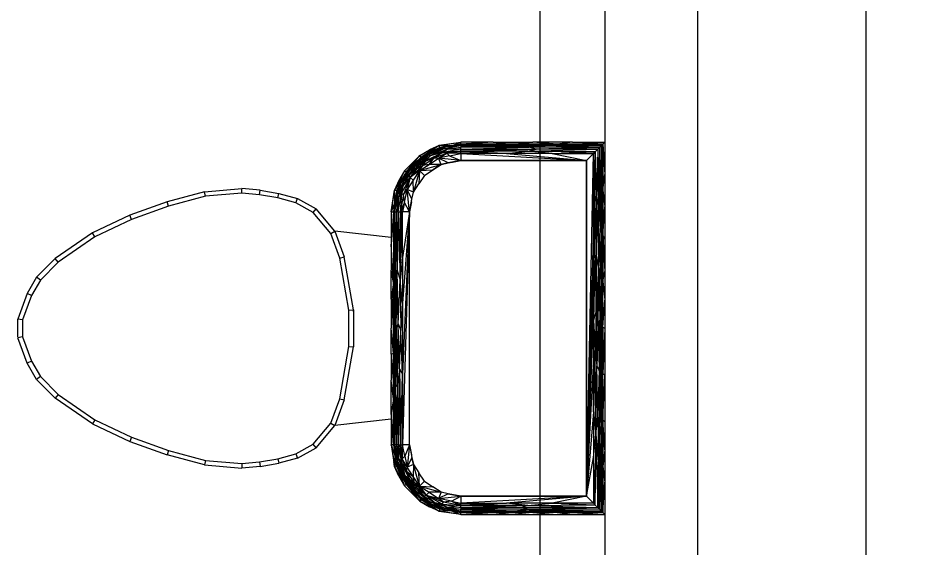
# Model space of a CAD drawing. Header units: inches. Extents: x 21753 to 28474, y -23238 to -20311.
# Drawn here: x 25470.91 to 25519.2, y -22624.08 to -22595.67 of the extents above; entities that cross this region are included whole.
import ezdxf

# ---------------------------------------------------------------- set-up
doc = ezdxf.new("R2010")
doc.units = ezdxf.units.IN
doc.header["$MEASUREMENT"] = 0
for name, color, linetype, lineweight in [('A-ANNO-DIMS', 211, 'Continuous', 9), ('A-ANNO-DIMS-192', 211, 'Continuous', 9), ('A-GENM', 13, 'Continuous', 9), ('A-WALL', 113, 'Continuous', 9), ('G-ANNO-SYMB', 111, 'Continuous', 9)]:
    doc.layers.add(name, color=color, linetype=linetype, lineweight=lineweight)
doc.styles.add('Arial_1', font='arial.ttf', dxfattribs={"height": 17.703593})
doc.dimstyles.new('Linear_-_3_32__Arial_3', dxfattribs={"dimscale": 12, "dimtxt": 18, "dimasz": 2, "dimexe": 1.5, "dimexo": 1, "dimgap": 1, "dimtad": 1, "dimrnd": 0.25, "dimzin": 1, "dimdsep": 46, "dimlunit": 4, "dimtxsty": 'Arial_1', "dimblk1": 'OBLIQUE', "dimblk2": 'OBLIQUE', "dimsah": 1, "dimcen": 0.09, "dimdle": 1.5, "dimazin": 0, "dimtfac": 1, "dimtdec": 4, "dimtix": 1, "dimtmove": 0, "dimatfit": 3, "dimfxl": 1, "dimtvp": 1, "dimtfill": 1, "dimfrac": 2, "dimtolj": 1, "dimtzin": 0, "dimarcsym": 2})

# ---------------------------------------------------------------- blocks, each defined once
blk = doc.blocks.new('Toilet-Domestic_Floor Plan5')
at = {"layer": 'A-GENM'}
for p, q in [((22.6, 18.794), (23.751, 18.976)), ((23.751, 18.964), (22.6, 18.794)), ((22.6, 18.794), (22.866, 18.839)), ((23.751, 18.964), (22.866, 18.839)), ((23.259, 18.787), (23.751, 18.976)), ((23.751, 18.864), (23.259, 18.787)), ((23.751, 18.835), (23.259, 18.787)), ((25.482, 18.976), (23.751, 18.976)), ((25.482, 18.976), (23.751, 18.864)), ((23.751, 18.864), (23.751, 18.976)), ((23.751, 18.835), (26.467, 18.864)), ((23.751, 18.835), (23.751, 18.864)), ((26.467, 18.864), (23.751, 18.864)), ((27.759, 18.828), (23.751, 18.835)), ((23.751, 18.817), (23.751, 18.835)), ((25.482, 18.976), (27.612, 18.976)), ((25.482, 18.976), (26.467, 18.864)), ((26.467, 18.864), (27.612, 18.976)), ((27.759, 18.828), (26.467, 18.864)), ((28.916, 18.864), (26.467, 18.864)), ((29.745, 18.976), (27.612, 18.976)), ((28.916, 18.864), (27.612, 18.976)), ((27.759, 18.828), (28.916, 18.864)), ((29.745, 18.976), (28.916, 18.864)), ((31.324, 18.825), (28.916, 18.864)), ((31.365, 18.864), (28.916, 18.864)), ((28.916, 18.864), (31.336, 18.835)), ((29.745, 18.976), (31.476, 18.976)), ((31.365, 18.864), (29.745, 18.976)), ((31.16, 18.837), (31.327, 18.828)), ((31.324, 18.825), (31.336, 18.835)), ((31.365, 18.864), (31.336, 18.835)), ((31.365, 16.415), (31.336, 18.835)), ((31.336, 15.19), (31.336, 18.835)), ((31.365, 18.864), (31.476, 18.975)), ((31.365, 18.864), (31.365, 16.415)), ((31.365, 18.864), (31.476, 17.25)), ((22.157, 18.425), (21.539, 17.999)), ((22.6, 18.794), (21.56, 18.264)), ((21.56, 18.264), (22.069, 18.561)), ((22.6, 18.794), (21.624, 18.174)), ((22.632, 18.687), (21.624, 18.174)), ((22.33, 18.554), (21.624, 18.174)), ((21.747, 18.224), (22.33, 18.554)), ((21.747, 18.224), (22.157, 18.425)), ((22.784, 18.428), (21.885, 17.972)), ((22.6, 18.794), (22.069, 18.561)), ((22.887, 18.646), (22.072, 18.316)), ((22.157, 18.425), (22.072, 18.316)), ((22.887, 18.646), (22.113, 18.255)), ((23.016, 18.587), (22.113, 18.255)), ((22.784, 18.428), (22.113, 18.255)), ((22.157, 18.425), (22.922, 18.722)), ((22.887, 18.646), (22.157, 18.425)), ((22.157, 18.425), (22.33, 18.554)), ((22.784, 18.428), (22.318, 18.132)), ((22.318, 18.132), (23.007, 18.385)), ((22.954, 18.762), (22.33, 18.554)), ((22.922, 18.722), (22.33, 18.554)), ((22.632, 18.687), (22.33, 18.554)), ((22.803, 18.714), (22.439, 18.589)), ((22.559, 18.129), (23.007, 18.385)), ((23.259, 18.787), (22.6, 18.794)), ((22.632, 18.687), (22.6, 18.794)), ((23.259, 18.787), (22.632, 18.687)), ((22.954, 18.762), (22.632, 18.687)), ((23.751, 18.604), (22.784, 18.428)), ((23.016, 18.587), (22.784, 18.428)), ((23.751, 18.504), (22.784, 18.428)), ((22.784, 18.428), (23.007, 18.385)), ((23.751, 18.784), (22.887, 18.646)), ((22.887, 18.646), (22.922, 18.722)), ((22.887, 18.646), (23.751, 18.694)), ((22.887, 18.646), (23.016, 18.587)), ((23.751, 18.817), (22.922, 18.722)), ((23.751, 18.784), (22.922, 18.722)), ((22.922, 18.722), (22.954, 18.762)), ((23.751, 18.817), (22.954, 18.762)), ((22.954, 18.762), (23.259, 18.787)), ((23.17, 18.741), (22.995, 18.745)), ((23.751, 18.504), (23.007, 18.385)), ((23.751, 18.453), (23.007, 18.385)), ((23.153, 18.248), (23.007, 18.385)), ((23.751, 18.366), (23.007, 18.385)), ((23.751, 18.694), (23.016, 18.587)), ((23.751, 18.604), (23.016, 18.587)), ((23.153, 18.248), (23.751, 18.366)), ((23.173, 18.773), (23.751, 18.828)), ((23.751, 18.817), (23.259, 18.787)), ((27.759, 18.828), (23.751, 18.784)), ((27.759, 18.828), (23.751, 18.817)), ((23.751, 18.784), (23.751, 18.817)), ((23.751, 18.784), (27.428, 18.705)), ((23.751, 18.784), (28.272, 18.775)), ((23.751, 18.784), (23.751, 18.694)), ((23.751, 18.604), (27.428, 18.705)), ((27.428, 18.705), (23.751, 18.694)), ((23.751, 18.604), (23.751, 18.694)), ((23.751, 18.604), (27.797, 18.606)), ((27.352, 18.495), (23.751, 18.604)), ((23.751, 18.504), (23.751, 18.604)), ((27.352, 18.495), (23.751, 18.504)), ((23.751, 18.453), (23.751, 18.504)), ((27.352, 18.495), (23.751, 18.453)), ((26.2, 18.366), (23.751, 18.453)), ((23.751, 18.366), (23.751, 18.453)), ((26.2, 18.366), (23.751, 18.366)), ((23.751, 18.366), (23.751, 17.999)), ((23.751, 18.366), (30.498, 17.999)), ((26.2, 18.366), (27.352, 18.495)), ((28.649, 18.366), (26.2, 18.366)), ((26.2, 18.366), (30.498, 17.999)), ((27.352, 18.495), (27.797, 18.606)), ((27.352, 18.495), (31.105, 18.604)), ((28.649, 18.366), (27.352, 18.495)), ((27.352, 18.495), (30.952, 18.453)), ((27.352, 18.495), (30.984, 18.485)), ((27.428, 18.705), (28.272, 18.775)), ((31.195, 18.694), (27.428, 18.705)), ((27.797, 18.606), (27.428, 18.705)), ((31.324, 18.825), (27.759, 18.828)), ((27.759, 18.828), (31.283, 18.784)), ((27.759, 18.828), (28.272, 18.775)), ((31.195, 18.694), (27.797, 18.606)), ((31.105, 18.604), (27.797, 18.606)), ((31.283, 18.784), (28.272, 18.775)), ((31.195, 18.694), (28.272, 18.775)), ((28.649, 18.366), (30.952, 18.453)), ((28.649, 18.366), (30.498, 17.999)), ((28.649, 18.366), (30.867, 18.366)), ((30.498, 0), (30.867, 18.366)), ((30.498, 17.999), (30.867, 18.366)), ((30.952, 18.453), (30.867, 18.366)), ((30.952, 15.731), (30.867, 18.366)), ((30.867, 13.898), (30.867, 18.366)), ((30.952, 18.453), (30.984, 18.485)), ((30.952, 15.731), (30.984, 18.485)), ((30.952, 18.453), (30.952, 15.731)), ((31.105, 18.604), (30.984, 18.485)), ((31.055, 16.113), (30.984, 18.485)), ((31.105, 18.604), (31.055, 16.113)), ((31.195, 18.694), (31.105, 18.604)), ((31.105, 18.604), (31.146, 15.564)), ((31.195, 18.694), (31.146, 15.564)), ((31.195, 18.694), (31.283, 18.784)), ((31.195, 18.694), (31.233, 14.354)), ((31.283, 18.784), (31.233, 14.354)), ((31.324, 18.825), (31.283, 18.784)), ((31.283, 18.784), (31.295, 14.134)), ((31.283, 18.784), (31.336, 15.19)), ((31.324, 18.825), (31.336, 15.19)), ((20.736, 17.439), (21.56, 18.264)), ((20.824, 17.375), (21.56, 18.264)), ((20.824, 17.375), (21.624, 18.174)), ((21.539, 17.999), (20.985, 17.433)), ((21.22, 17.78), (21.747, 18.224)), ((21.22, 17.78), (21.624, 18.174)), ((21.22, 17.78), (21.539, 17.999)), ((21.419, 17.965), (21.272, 17.816)), ((22.072, 18.316), (21.305, 17.695)), ((21.305, 17.695), (22.113, 18.255)), ((21.539, 17.999), (21.305, 17.695)), ((21.407, 17.571), (21.885, 17.972)), ((21.725, 18.201), (21.419, 17.965)), ((21.568, 18.016), (21.419, 17.965)), ((21.481, 17.75), (22.113, 18.255)), ((21.481, 17.75), (21.885, 17.972)), ((22.072, 18.316), (21.539, 17.999)), ((21.747, 18.224), (21.539, 17.999)), ((21.624, 18.174), (21.56, 18.264)), ((21.571, 18.121), (21.716, 18.221)), ((21.747, 18.224), (21.624, 18.174)), ((21.718, 17.732), (22.318, 18.132)), ((21.718, 17.732), (21.885, 17.972)), ((21.885, 17.972), (22.113, 18.255)), ((21.885, 17.972), (22.318, 18.132)), ((22.052, 17.791), (22.318, 18.132)), ((22.052, 17.791), (22.559, 18.129)), ((22.072, 18.316), (22.113, 18.255)), ((22.318, 18.132), (22.559, 18.129)), ((23.153, 18.248), (22.559, 18.129)), ((22.699, 17.789), (22.559, 18.129)), ((23.751, 17.999), (22.559, 18.129)), ((23.077, 17.865), (22.559, 18.129)), ((23.078, 17.865), (22.698, 17.79)), ((22.699, 17.789), (23.077, 17.865)), ((22.699, 17.789), (23.077, 17.865)), ((23.751, 17.999), (23.077, 17.865)), ((23.224, 17.895), (23.077, 17.865)), ((23.078, 17.865), (23.75, 17.999)), ((23.153, 18.248), (23.751, 17.999)), ((23.224, 17.895), (23.751, 17.999)), ((30.499, 17.999), (23.75, 17.999)), ((23.751, 17.999), (30.498, 17.999)), ((30.498, 0), (30.498, 17.999)), ((30.499, 17.999), (30.499, 0)), ((20.736, 17.439), (20.206, 16.4)), ((20.736, 17.439), (20.438, 16.931)), ((20.985, 17.433), (20.575, 16.843)), ((21.305, 17.695), (20.716, 16.932)), ((20.716, 16.932), (20.985, 17.433)), ((20.824, 17.375), (20.736, 17.439)), ((20.745, 17.219), (20.924, 17.464)), ((21.22, 17.78), (20.774, 17.253)), ((20.774, 17.253), (20.985, 17.433)), ((20.878, 17.429), (20.777, 17.282)), ((21.22, 17.78), (20.824, 17.375)), ((21.121, 17.663), (20.924, 17.464)), ((21.22, 17.78), (20.985, 17.433)), ((21.305, 17.695), (20.985, 17.433)), ((21.481, 17.75), (20.991, 17.209)), ((21.305, 17.695), (20.991, 17.209)), ((21.407, 17.571), (20.991, 17.209)), ((21.047, 17.093), (21.718, 17.732)), ((21.047, 17.093), (21.407, 17.571)), ((21.545, 17.454), (21.047, 17.093)), ((21.545, 17.454), (21.208, 16.948)), ((21.545, 17.454), (21.211, 16.302)), ((21.305, 17.695), (21.481, 17.75)), ((21.481, 17.75), (21.407, 17.571)), ((21.407, 17.571), (21.718, 17.732)), ((21.545, 17.454), (21.507, 16.748)), ((21.545, 17.454), (22.052, 17.791)), ((21.545, 17.454), (22.699, 17.789)), ((21.545, 17.454), (21.718, 17.732)), ((21.545, 17.454), (22.251, 17.492)), ((21.806, 17.194), (21.545, 17.454)), ((22.052, 17.791), (21.718, 17.732)), ((21.806, 17.194), (22.251, 17.492)), ((21.806, 17.194), (22.252, 17.492)), ((22.699, 17.789), (22.052, 17.791)), ((22.251, 17.492), (22.699, 17.789)), ((22.698, 17.79), (22.252, 17.492)), ((20.824, 17.375), (20.206, 16.4)), ((20.438, 16.931), (20.206, 16.4)), ((20.824, 17.375), (20.312, 16.367)), ((20.356, 16.112), (20.716, 16.932)), ((20.414, 15.986), (20.716, 16.932)), ((20.824, 17.375), (20.446, 16.669)), ((20.446, 16.669), (20.774, 17.253)), ((20.774, 17.253), (20.575, 16.843)), ((20.716, 16.932), (20.575, 16.843)), ((21.047, 17.093), (20.578, 16.242)), ((20.64, 16.62), (20.991, 17.209)), ((20.64, 16.62), (21.047, 17.093)), ((20.64, 16.62), (20.716, 16.932)), ((21.047, 17.093), (20.672, 16.181)), ((20.716, 16.932), (20.991, 17.209)), ((20.824, 17.375), (20.774, 17.253)), ((21.047, 17.093), (20.871, 16.443)), ((21.208, 16.948), (20.871, 16.443)), ((21.047, 17.093), (20.991, 17.209)), ((21.208, 16.948), (21.047, 17.093)), ((21.211, 16.302), (21.208, 16.948)), ((21.806, 17.194), (21.507, 16.748)), ((21.806, 17.194), (21.508, 16.748)), ((31.365, 16.415), (31.476, 17.241)), ((10.008, 16.325), (12, 16.499)), ((12, 16.249), (12, 16.499)), ((12.996, 16.412), (12, 16.499)), ((20.446, 16.669), (20.238, 16.046)), ((20.276, 16.078), (20.575, 16.843)), ((20.276, 16.078), (20.446, 16.669)), ((20.284, 16.191), (20.411, 16.563)), ((20.446, 16.669), (20.312, 16.367)), ((20.356, 16.112), (20.575, 16.843)), ((20.64, 16.62), (20.414, 15.986)), ((20.446, 16.669), (20.575, 16.843)), ((20.64, 16.62), (20.578, 16.242)), ((20.672, 16.181), (20.871, 16.443)), ((20.731, 15.737), (20.871, 16.443)), ((21, 15.249), (20.871, 16.443)), ((21.135, 15.921), (20.871, 16.443)), ((21.211, 16.302), (20.871, 16.443)), ((21.21, 16.302), (21.508, 16.748)), ((21.211, 16.302), (21.507, 16.748)), ((10.008, 16.325), (8, 15.787)), ((10.051, 16.078), (8.075, 15.549)), ((10.051, 16.078), (10.008, 16.325)), ((12, 16.249), (10.051, 16.078)), ((12.964, 16.164), (12, 16.249)), ((12.964, 16.164), (12.996, 16.412)), ((13.946, 15.991), (12.964, 16.164)), ((12.996, 16.412), (14, 16.235)), ((13.946, 15.991), (14, 16.235)), ((14.904, 15.734), (13.946, 15.991)), ((14, 16.235), (15, 15.967)), ((14.904, 15.734), (15, 15.967)), ((15, 15.967), (16, 15.401)), ((20.024, 15.249), (20.206, 16.4)), ((20.036, 15.249), (20.206, 16.4)), ((20.036, 15.249), (20.159, 16.132)), ((20.159, 16.132), (20.206, 16.4)), ((20.276, 16.078), (20.183, 15.249)), ((20.183, 15.249), (20.238, 16.046)), ((20.312, 16.367), (20.206, 16.4)), ((20.212, 15.741), (20.206, 16.4)), ((20.312, 16.367), (20.212, 15.741)), ((20.238, 16.046), (20.212, 15.741)), ((20.215, 15.249), (20.356, 16.112)), ((20.276, 16.078), (20.215, 15.249)), ((20.312, 16.367), (20.238, 16.046)), ((20.276, 16.078), (20.238, 16.046)), ((20.259, 15.845), (20.255, 16.012)), ((20.276, 16.078), (20.356, 16.112)), ((20.356, 16.112), (20.306, 15.249)), ((20.414, 15.986), (20.306, 15.249)), ((20.356, 16.112), (20.414, 15.986)), ((20.397, 15.249), (20.578, 16.242)), ((20.397, 15.249), (20.414, 15.986)), ((20.414, 15.986), (20.578, 16.242)), ((20.578, 16.242), (20.496, 15.249)), ((20.672, 16.181), (20.496, 15.249)), ((20.578, 16.242), (20.672, 16.181)), ((20.731, 15.737), (20.672, 16.181)), ((21.134, 15.921), (21.21, 16.302)), ((21.135, 15.921), (21.211, 16.302)), ((30.952, 15.731), (31.055, 16.113)), ((31.04, 12.942), (31.055, 16.113)), ((31.146, 15.564), (31.055, 16.113)), ((31.365, 16.415), (31.336, 15.19)), ((31.365, 16.415), (31.365, 13.966)), ((31.365, 16.415), (31.476, 15.515)), ((8, 15.787), (6, 15.059)), ((8.075, 15.549), (6.096, 14.828)), ((8.075, 15.549), (8, 15.787)), ((15.837, 15.205), (14.904, 15.734)), ((20.212, 15.741), (20.024, 15.249)), ((20.212, 15.741), (20.136, 15.249)), ((20.165, 15.249), (20.212, 15.741)), ((20.228, 15.842), (20.171, 15.249)), ((20.183, 15.249), (20.212, 15.741)), ((20.731, 15.737), (20.496, 15.249)), ((20.731, 15.737), (20.546, 15.249)), ((20.731, 15.737), (20.634, 15.249)), ((21, 15.249), (20.731, 15.737)), ((21, 15.249), (21.135, 15.921)), ((21.106, 15.775), (21, 15.249)), ((21.001, 15.249), (21.134, 15.921)), ((21.106, 15.775), (21.135, 15.921)), ((30.952, 15.731), (30.867, 13.898)), ((30.949, 12.781), (30.952, 15.731)), ((30.952, 15.731), (31.04, 12.942)), ((31.04, 12.942), (31.146, 15.564)), ((31.16, 12.271), (31.146, 15.564)), ((31.146, 15.564), (31.233, 14.354)), ((31.365, 13.966), (31.476, 15.506)), ((6, 15.059), (4, 14.127)), ((6.096, 14.828), (6, 15.059)), ((15.837, 15.205), (16, 15.401)), ((16.78, 14.082), (15.837, 15.205)), ((17, 14.209), (16, 15.401)), ((20.024, 15.249), (20.024, 13.518)), ((20.024, 15.249), (20.136, 15.249)), ((20.136, 15.249), (20.024, 13.518)), ((20.165, 15.249), (20.136, 15.249)), ((20.165, 15.249), (20.136, 11.449)), ((20.136, 15.249), (20.136, 11.449)), ((20.183, 15.249), (20.165, 15.249)), ((20.165, 15.249), (20.177, 11.181)), ((20.183, 15.249), (20.177, 11.181)), ((20.215, 15.249), (20.177, 11.181)), ((20.183, 15.249), (20.215, 15.249)), ((20.215, 15.249), (20.306, 15.249)), ((20.215, 15.249), (20.247, 12.022)), ((20.306, 15.249), (20.247, 12.022)), ((20.397, 15.249), (20.306, 15.249)), ((20.306, 15.249), (20.344, 12.125)), ((20.397, 15.249), (20.344, 12.125)), ((20.397, 15.249), (20.496, 15.249)), ((20.397, 15.249), (20.499, 11.575)), ((20.496, 15.249), (20.546, 15.249)), ((20.496, 15.249), (20.499, 11.575)), ((20.58, 15.338), (20.499, 15.249)), ((20.546, 15.249), (20.499, 11.575)), ((20.634, 12.8), (20.546, 15.249)), ((20.634, 15.249), (20.546, 15.249)), ((21, 15.249), (20.634, 12.8)), ((21, 15.249), (20.634, 15.249)), ((21, 15.249), (20.634, 10.351)), ((21, 15.249), (20.634, 6.549)), ((21, 15.249), (20.634, 2.75)), ((20.634, 12.8), (20.634, 15.249)), ((21, 2.75), (21, 15.249)), ((21.001, 2.749), (21.001, 15.249)), ((31.295, 14.134), (31.336, 15.19)), ((31.318, 11.646), (31.336, 15.19)), ((31.336, 15.19), (31.365, 13.966)), ((31.336, 15.19), (31.351, 12.741)), ((6.096, 14.828), (4.125, 13.909)), ((4, 14.127), (2, 12.739)), ((4.125, 13.909), (4, 14.127)), ((16.78, 14.082), (17, 14.209)), ((17.258, 12.77), (16.78, 14.082)), ((17, 14.209), (17.5, 12.835)), ((20.024, 13.861), (17.001, 14.209)), ((31.16, 12.271), (31.233, 14.354)), ((31.295, 14.134), (31.233, 14.354)), ((31.26, 11.635), (31.233, 14.354)), ((31.295, 14.134), (31.26, 11.635)), ((31.295, 14.134), (31.318, 11.646)), ((4.125, 13.909), (2.161, 12.547)), ((30.498, 0), (30.867, 13.898)), ((30.949, 12.781), (30.867, 13.898)), ((30.867, 11.665), (30.867, 13.898)), ((31.365, 13.966), (31.351, 12.741)), ((31.365, 13.966), (31.365, 11.517)), ((31.365, 13.966), (31.476, 12.054)), ((31.365, 13.966), (31.476, 13.781)), ((20.024, 13.518), (20.024, 12.125)), ((20.136, 11.449), (20.024, 13.518)), ((1, 11.739), (2, 12.739)), ((2.161, 12.547), (2, 12.739)), ((17.258, 12.77), (17.5, 12.835)), ((17.75, 9.978), (17.258, 12.77)), ((18, 9.999), (17.5, 12.835)), ((20.634, 12.8), (20.499, 11.575)), ((20.634, 12.8), (20.634, 10.351)), ((30.949, 12.781), (30.867, 9.431)), ((30.949, 12.781), (30.867, 11.665)), ((30.949, 12.781), (31.04, 12.942)), ((30.949, 12.781), (31.025, 9.926)), ((31.025, 9.926), (31.04, 12.942)), ((31.122, 9.12), (31.04, 12.942)), ((31.16, 12.271), (31.04, 12.942)), ((31.318, 11.646), (31.351, 12.741)), ((31.336, 8.859), (31.351, 12.741)), ((31.351, 12.741), (31.365, 11.517)), ((2.161, 12.547), (1.2, 11.586)), ((20.024, 10.562), (20.024, 12.125)), ((20.136, 11.449), (20.024, 12.125)), ((20.247, 12.022), (20.344, 12.125)), ((20.294, 9), (20.344, 12.125)), ((20.394, 9.248), (20.344, 12.125)), ((20.344, 12.125), (20.499, 11.575)), ((31.122, 9.12), (31.16, 12.271)), ((31.16, 12.271), (31.26, 11.635)), ((31.16, 12.271), (31.21, 9.437)), ((1, 11.739), (0.5, 10.873)), ((1.2, 11.586), (1, 11.739)), ((20.247, 12.022), (20.177, 11.181)), ((20.247, 12.022), (20.218, 8.739)), ((20.294, 9), (20.247, 12.022)), ((30.498, 0), (30.867, 11.665)), ((30.867, 9.431), (30.867, 11.665)), ((31.26, 11.635), (31.21, 9.437)), ((31.318, 11.646), (31.26, 11.635)), ((31.26, 11.635), (31.286, 8.955)), ((31.318, 11.646), (31.286, 8.955)), ((31.318, 11.646), (31.336, 8.859)), ((31.365, 11.517), (31.476, 12.045)), ((1.2, 11.586), (0.727, 10.767)), ((20.136, 11.449), (20.024, 10.562)), ((20.136, 11.449), (20.024, 9)), ((20.15, 9.11), (20.136, 11.449)), ((20.136, 11.449), (20.177, 11.181)), ((20.136, 11.449), (20.136, 7.648)), ((20.15, 9.11), (20.177, 11.181)), ((20.218, 8.739), (20.177, 11.181)), ((20.394, 9.248), (20.499, 11.575)), ((20.634, 10.351), (20.499, 11.575)), ((20.499, 11.575), (20.54, 8.889)), ((31.336, 8.859), (31.365, 11.517)), ((31.365, 9.066), (31.365, 11.517)), ((31.365, 11.517), (31.476, 10.527)), ((0.5, 10.873), (0, 9.499)), ((0.727, 10.767), (0.25, 9.455)), ((0.727, 10.767), (0.5, 10.873)), ((20.024, 10.562), (20.024, 9)), ((20.634, 10.351), (20.54, 8.889)), ((20.634, 10.351), (20.634, 6.549)), ((31.365, 9.066), (31.476, 10.518)), ((17.75, 9.978), (18, 9.999)), ((17.75, 8.021), (17.75, 9.978)), ((18, 9.904), (18, 9.999)), ((18, 9.999), (18, 7.999)), ((31.025, 9.926), (30.867, 9.431)), ((31.025, 9.926), (30.955, 7.818)), ((31.122, 9.12), (31.025, 9.926)), ((31.025, 9.926), (31.052, 6.981)), ((0.25, 9.455), (0, 9.499)), ((0, 8.551), (0, 9.499)), ((0.25, 9.455), (0.25, 8.544)), ((20.294, 9), (20.394, 9.248)), ((20.35, 5.981), (20.394, 9.248)), ((20.467, 6.819), (20.394, 9.248)), ((20.394, 9.248), (20.54, 8.889)), ((30.498, 0), (30.867, 9.431)), ((30.867, 9.431), (30.955, 7.818)), ((30.867, 9.431), (30.867, 6.981)), ((31.122, 9.12), (31.21, 9.437)), ((31.21, 9.437), (31.181, 6.788)), ((31.254, 6.097), (31.21, 9.437)), ((31.286, 8.955), (31.21, 9.437)), ((20.024, 7.607), (20.024, 9)), ((20.136, 7.648), (20.024, 9)), ((20.15, 9.11), (20.136, 7.648)), ((20.165, 6.423), (20.15, 9.11)), ((20.15, 9.11), (20.218, 8.739)), ((20.165, 6.423), (20.218, 8.739)), ((20.218, 8.739), (20.2, 5.2)), ((20.294, 9), (20.218, 8.739)), ((20.253, 5.867), (20.218, 8.739)), ((20.294, 9), (20.253, 5.867)), ((20.35, 5.981), (20.294, 9)), ((20.467, 6.819), (20.54, 8.889)), ((20.634, 6.549), (20.54, 8.889)), ((31.122, 9.12), (31.052, 6.981)), ((31.122, 9.12), (31.181, 6.788)), ((31.254, 6.097), (31.286, 8.955)), ((31.315, 6.171), (31.286, 8.955)), ((31.286, 8.955), (31.336, 8.859)), ((31.315, 6.171), (31.336, 8.859)), ((31.336, 8.859), (31.365, 9.066)), ((31.336, 8.859), (31.348, 6.571)), ((31.365, 9.066), (31.348, 6.571)), ((31.365, 9.066), (31.476, 9)), ((31.365, 9.066), (31.365, 6.583)), ((31.476, 8.991), (31.365, 6.583)), ((0.25, 8.544), (0, 8.499)), ((0.5, 7.126), (0, 8.499)), ((0.25, 8.544), (0.727, 7.232)), ((17.258, 5.229), (17.75, 8.021)), ((17.5, 5.164), (18, 7.999)), ((17.75, 8.021), (18, 7.999)), ((30.867, 4.532), (30.955, 7.818)), ((30.955, 7.818), (30.867, 6.981)), ((31.002, 3.306), (30.955, 7.818)), ((30.955, 7.818), (31.052, 6.981)), ((20.136, 7.648), (20.024, 7.607)), ((20.136, 7.648), (20.024, 6.214)), ((20.024, 7.607), (20.024, 6.214)), ((20.136, 5.199), (20.136, 7.648)), ((20.165, 6.423), (20.136, 7.648)), ((0.727, 7.232), (0.5, 7.126)), ((1, 6.26), (0.5, 7.126)), ((0.727, 7.232), (1.2, 6.413)), ((20.467, 6.819), (20.35, 5.981)), ((20.467, 6.819), (20.397, 2.75)), ((20.467, 6.819), (20.546, 2.75)), ((20.467, 6.819), (20.634, 6.549)), ((20.467, 6.819), (20.496, 2.75)), ((30.498, 0), (30.867, 6.981)), ((30.867, 4.532), (30.867, 6.981)), ((31.002, 3.306), (31.052, 6.981)), ((31.181, 6.788), (31.052, 6.981)), ((31.102, 4.279), (31.052, 6.981)), ((31.181, 6.788), (31.102, 4.279)), ((31.254, 6.097), (31.181, 6.788)), ((31.181, 6.788), (31.195, 3.973)), ((1.2, 6.413), (1, 6.26)), ((1.2, 6.413), (2.161, 5.452)), ((20.136, 5.199), (20.165, 6.423)), ((20.165, 6.423), (20.2, 5.2)), ((20.165, 6.423), (20.165, 2.75)), ((20.546, 2.75), (20.634, 6.549)), ((20.634, 6.549), (20.634, 2.75)), ((31.315, 6.171), (31.348, 6.571)), ((31.339, 2.842), (31.348, 6.571)), ((31.348, 6.571), (31.365, 6.583)), ((31.348, 6.571), (31.365, 4.1)), ((31.365, 4.1), (31.365, 6.583)), ((31.365, 6.583), (31.476, 6.506)), ((31.365, 4.1), (31.476, 6.497)), ((1, 6.26), (2, 5.26)), ((20.024, 4.481), (20.024, 6.214)), ((20.136, 5.199), (20.024, 6.214)), ((20.253, 5.867), (20.2, 5.2)), ((20.253, 5.867), (20.215, 2.75)), ((20.35, 5.981), (20.253, 5.867)), ((20.253, 5.867), (20.306, 2.75)), ((20.35, 5.981), (20.306, 2.75)), ((20.35, 5.981), (20.397, 2.75)), ((31.254, 6.097), (31.195, 3.973)), ((31.254, 6.097), (31.315, 6.171)), ((31.254, 6.097), (31.28, 3.22)), ((31.315, 6.171), (31.28, 3.22)), ((31.315, 6.171), (31.339, 2.842)), ((2.161, 5.452), (2, 5.26)), ((2.161, 5.452), (4.125, 4.09)), ((4, 3.872), (2, 5.26)), ((16.78, 3.917), (17.258, 5.229)), ((17.5, 5.164), (17, 3.79)), ((17.258, 5.229), (17.5, 5.164)), ((20.136, 5.199), (20.024, 4.481)), ((20.136, 2.75), (20.136, 5.199)), ((20.136, 5.199), (20.165, 2.75)), ((20.2, 5.2), (20.165, 2.75)), ((20.2, 5.2), (20.183, 2.75)), ((20.2, 5.2), (20.215, 2.75)), ((20.024, 4.481), (20.024, 2.75)), ((20.136, 2.75), (20.024, 4.481)), ((30.867, 4.532), (30.498, 0)), ((30.867, 4.532), (30.867, 2.082)), ((30.867, 4.532), (31.002, 3.306)), ((4.125, 4.09), (4, 3.872)), ((4, 3.872), (6, 2.94)), ((4.125, 4.09), (6.096, 3.171)), ((15.837, 2.794), (16.78, 3.917)), ((16.78, 3.917), (17, 3.79)), ((20.024, 4.138), (17.001, 3.79)), ((31.002, 3.306), (31.102, 4.279)), ((31.102, 4.279), (31.195, 3.973)), ((31.102, 4.279), (31.146, 1.849)), ((31.195, 3.973), (31.146, 1.849)), ((31.195, -0.694), (31.195, 3.973)), ((31.28, 3.22), (31.195, 3.973)), ((31.339, 2.842), (31.365, 4.1)), ((31.476, 2.493), (31.365, 4.1)), ((31.365, 4.1), (31.365, 1.584)), ((31.365, 4.1), (31.476, 4.011)), ((16, 2.598), (17, 3.79)), ((6.096, 3.171), (6, 2.94)), ((6, 2.94), (8, 2.212)), ((6.096, 3.171), (8.075, 2.45)), ((30.867, 2.082), (31.002, 3.306)), ((31.002, 3.306), (30.952, -0.454)), ((31.002, 3.306), (31.105, -0.605)), ((31.002, 3.306), (31.146, 1.849)), ((31.195, -0.694), (31.28, 3.22)), ((31.283, -0.785), (31.28, 3.22)), ((31.339, 2.842), (31.28, 3.22)), ((8.075, 2.45), (8, 2.212)), ((8.075, 2.45), (10.051, 1.921)), ((14.904, 2.265), (15.837, 2.794)), ((15, 2.032), (16, 2.598)), ((16, 2.598), (15.837, 2.794)), ((20.024, 2.75), (20.206, 1.598)), ((20.136, 2.75), (20.024, 2.75)), ((20.212, 2.257), (20.024, 2.75)), ((20.036, 2.75), (20.206, 1.598)), ((20.036, 2.75), (20.159, 1.866)), ((20.136, 2.75), (20.165, 2.75)), ((20.136, 2.75), (20.212, 2.257)), ((20.183, 2.75), (20.165, 2.75)), ((20.165, 2.75), (20.212, 2.257)), ((20.171, 2.75), (20.228, 2.157)), ((20.215, 2.75), (20.183, 2.75)), ((20.276, 1.92), (20.183, 2.75)), ((20.183, 2.75), (20.212, 2.257)), ((20.183, 2.75), (20.238, 1.953)), ((20.306, 2.75), (20.215, 2.75)), ((20.215, 2.75), (20.276, 1.92)), ((20.215, 2.75), (20.356, 1.887)), ((20.397, 2.75), (20.306, 2.75)), ((20.306, 2.75), (20.411, 2.016)), ((20.306, 2.75), (20.356, 1.887)), ((20.397, 2.75), (20.411, 2.016)), ((20.397, 2.75), (20.572, 1.784)), ((20.397, 2.75), (20.496, 2.75)), ((20.546, 2.75), (20.496, 2.75)), ((20.572, 1.784), (20.496, 2.75)), ((20.496, 2.75), (20.613, 2.005)), ((20.546, 2.75), (20.634, 2.75)), ((20.546, 2.75), (20.613, 2.005)), ((20.634, 2.75), (20.613, 2.005)), ((21, 2.75), (20.634, 2.75)), ((20.751, 2.153), (20.634, 2.75)), ((21, 2.75), (20.751, 2.153)), ((21, 2.75), (20.871, 1.557)), ((21, 2.75), (21.106, 2.224)), ((21, 2.75), (21.135, 2.079)), ((21.001, 2.749), (21.134, 2.078)), ((31.283, -0.785), (31.339, 2.842)), ((31.324, -0.825), (31.339, 2.842)), ((31.336, -0.836), (31.339, 2.842)), ((31.339, 2.842), (31.365, 1.584)), ((31.476, 2.484), (31.365, 1.584)), ((10.008, 1.674), (8, 2.212)), ((12.964, 1.835), (13.946, 2.008)), ((13.946, 2.008), (14.904, 2.265)), ((13.946, 2.008), (14, 1.764)), ((15, 2.032), (14, 1.764)), ((14.904, 2.265), (15, 2.032)), ((20.212, 2.257), (20.206, 1.598)), ((20.312, 1.632), (20.212, 2.257)), ((20.212, 2.257), (20.238, 1.953)), ((20.312, 1.632), (20.238, 1.953)), ((20.276, 1.92), (20.238, 1.953)), ((20.446, 1.33), (20.238, 1.953)), ((20.259, 2.153), (20.255, 1.986)), ((20.411, 2.016), (20.356, 1.887)), ((20.411, 2.016), (20.572, 1.784)), ((20.411, 2.016), (20.745, 1.113)), ((20.572, 1.784), (20.613, 2.005)), ((20.751, 2.153), (20.613, 2.005)), ((20.868, 1.318), (20.613, 2.005)), ((20.871, 1.557), (20.613, 2.005)), ((20.751, 2.153), (20.871, 1.557)), ((21.135, 2.079), (20.871, 1.557)), ((21.134, 2.078), (21.21, 1.697)), ((21.211, 1.698), (21.135, 2.079)), ((21.211, 1.698), (21.135, 2.079)), ((30.498, 0), (30.867, 2.082)), ((30.867, 2.082), (30.867, -0.368)), ((30.867, 2.082), (30.952, -0.454)), ((10.051, 1.921), (10.008, 1.674)), ((10.008, 1.674), (12, 1.499)), ((10.051, 1.921), (12, 1.75)), ((12, 1.75), (12.964, 1.835)), ((12, 1.75), (12, 1.499)), ((12.996, 1.587), (12, 1.499)), ((12.964, 1.835), (12.996, 1.587)), ((12.996, 1.587), (14, 1.764)), ((20.206, 1.598), (20.159, 1.866)), ((20.312, 1.632), (20.206, 1.598)), ((20.438, 1.069), (20.206, 1.598)), ((20.206, 1.598), (20.736, 0.56)), ((20.276, 1.92), (20.356, 1.887)), ((20.276, 1.92), (20.446, 1.33)), ((20.276, 1.92), (20.575, 1.156)), ((20.411, 1.436), (20.284, 1.808)), ((20.446, 1.33), (20.312, 1.632)), ((20.312, 1.632), (20.824, 0.624)), ((20.312, 1.632), (20.736, 0.56)), ((20.356, 1.887), (20.575, 1.156)), ((20.356, 1.887), (20.684, 1.071)), ((20.356, 1.887), (20.745, 1.113)), ((21.026, 0.885), (20.572, 1.784)), ((20.572, 1.784), (20.868, 1.318)), ((20.572, 1.784), (20.745, 1.113)), ((20.868, 1.318), (20.871, 1.557)), ((21.211, 1.698), (20.871, 1.557)), ((21.208, 1.052), (20.871, 1.557)), ((21.211, 1.698), (21.208, 1.052)), ((21.21, 1.697), (21.508, 1.251)), ((21.211, 1.698), (21.507, 1.251)), ((21.545, 0.545), (21.211, 1.698)), ((31.105, -0.605), (31.146, 1.849)), ((31.195, -0.694), (31.146, 1.849)), ((31.336, -0.836), (31.365, 1.584)), ((31.365, 1.584), (31.365, -0.866)), ((31.365, 1.584), (31.476, 0.759)), ((20.438, 1.069), (20.736, 0.56)), ((20.446, 1.33), (20.824, 0.624)), ((20.774, 0.746), (20.446, 1.33)), ((20.446, 1.33), (20.575, 1.156)), ((20.774, 0.746), (20.575, 1.156)), ((20.575, 1.156), (21, 0.539)), ((20.575, 1.156), (20.684, 1.071)), ((20.684, 1.071), (20.745, 1.113)), ((21.305, 0.305), (20.684, 1.071)), ((21, 0.539), (20.684, 1.071)), ((21.026, 0.885), (20.745, 1.113)), ((21.252, 0.481), (20.745, 1.113)), ((21.305, 0.305), (20.745, 1.113)), ((21.267, 0.716), (20.868, 1.318)), ((21.026, 0.885), (20.868, 1.318)), ((20.868, 1.318), (21.208, 1.052)), ((21.545, 0.545), (21.208, 1.052)), ((21.267, 0.716), (21.208, 1.052)), ((21.806, 0.806), (21.507, 1.251)), ((21.545, 0.545), (21.507, 1.251)), ((21.806, 0.805), (21.508, 1.251)), ((20.824, 0.624), (20.736, 0.56)), ((21.56, -0.265), (20.736, 0.56)), ((21.22, 0.22), (20.774, 0.746)), ((20.774, 0.746), (20.824, 0.624)), ((20.774, 0.746), (21, 0.539)), ((20.777, 0.717), (20.878, 0.57)), ((20.804, 0.719), (21.035, 0.419)), ((21.22, 0.22), (20.824, 0.624)), ((21.624, -0.176), (20.824, 0.624)), ((20.824, 0.624), (21.56, -0.265)), ((20.984, 0.565), (21.035, 0.419)), ((21.565, -0.015), (21, 0.539)), ((21.22, 0.22), (21, 0.539)), ((21.305, 0.305), (21, 0.539)), ((21.428, 0.407), (21.026, 0.885)), ((21.267, 0.716), (21.026, 0.885)), ((21.026, 0.885), (21.252, 0.481)), ((21.545, 0.545), (21.267, 0.716)), ((21.905, 0.048), (21.267, 0.716)), ((21.428, 0.407), (21.267, 0.716)), ((21.545, 0.545), (21.806, 0.806)), ((21.545, 0.545), (22.699, 0.21)), ((21.545, 0.545), (22.251, 0.507)), ((21.545, 0.545), (21.905, 0.048)), ((21.545, 0.545), (22.052, 0.208)), ((21.806, 0.806), (22.251, 0.507)), ((21.806, 0.805), (22.252, 0.507)), ((22.699, 0.21), (22.251, 0.507)), ((22.698, 0.209), (22.252, 0.507)), ((31.365, -0.866), (31.476, 0.75)), ((21.184, 0.272), (21.035, 0.419)), ((21.22, 0.22), (21.624, -0.176)), ((21.565, -0.015), (21.22, 0.22)), ((21.22, 0.22), (21.747, -0.224)), ((21.428, 0.407), (21.252, 0.481)), ((21.252, 0.481), (21.305, 0.305)), ((21.252, 0.481), (21.791, -0.009)), ((21.536, -0.076), (21.274, 0.183)), ((21.565, -0.015), (21.305, 0.305)), ((22.066, -0.286), (21.305, 0.305)), ((21.305, 0.305), (21.791, -0.009)), ((21.905, 0.048), (21.428, 0.407)), ((21.428, 0.407), (21.791, -0.009)), ((21.536, -0.076), (21.467, 0.052)), ((21.905, 0.048), (21.791, -0.009)), ((21.905, 0.048), (22.052, 0.208)), ((22.758, -0.42), (21.905, 0.048)), ((21.905, 0.048), (22.819, -0.328)), ((21.905, 0.048), (22.38, -0.36)), ((21.905, 0.048), (22.559, -0.13)), ((22.699, 0.21), (22.052, 0.208)), ((22.052, 0.208), (22.559, -0.13)), ((22.699, 0.21), (22.559, -0.13)), ((23.077, 0.133), (22.559, -0.13)), ((22.559, -0.13), (23.751, 0)), ((23.078, 0.134), (22.698, 0.209)), ((23.077, 0.133), (22.699, 0.21)), ((23.077, 0.133), (22.699, 0.21)), ((23.077, 0.133), (23.224, 0.104)), ((23.077, 0.133), (23.751, 0)), ((23.75, 0), (23.078, 0.134)), ((23.224, 0.104), (23.751, 0)), ((23.262, -0.271), (23.751, 0)), ((30.498, 0), (23.751, 0)), ((30.498, 0), (23.751, -0.368)), ((23.751, 0), (23.751, -0.368)), ((30.498, 0), (26.2, -0.368)), ((30.498, 0), (28.649, -0.368)), ((30.498, 0), (30.867, -0.368)), ((21.536, -0.076), (21.782, -0.256)), ((21.624, -0.176), (21.56, -0.265)), ((21.56, -0.265), (22.069, -0.561)), ((21.56, -0.265), (22.6, -0.794)), ((21.565, -0.015), (21.747, -0.224)), ((21.565, -0.015), (22.066, -0.286)), ((21.565, -0.015), (22.157, -0.426)), ((21.571, -0.123), (21.716, -0.222)), ((22.33, -0.555), (21.624, -0.176)), ((21.624, -0.176), (22.632, -0.688)), ((21.624, -0.176), (21.747, -0.224)), ((21.624, -0.176), (22.6, -0.794)), ((22.33, -0.555), (21.747, -0.224)), ((21.747, -0.224), (22.157, -0.426)), ((22.066, -0.286), (21.791, -0.009)), ((22.38, -0.36), (21.791, -0.009)), ((22.887, -0.646), (22.066, -0.286)), ((23.013, -0.587), (22.066, -0.286)), ((22.066, -0.286), (22.38, -0.36)), ((22.066, -0.286), (22.157, -0.426)), ((22.887, -0.646), (22.157, -0.426)), ((22.922, -0.722), (22.157, -0.426)), ((22.33, -0.555), (22.157, -0.426)), ((22.758, -0.42), (22.38, -0.36)), ((23.013, -0.587), (22.38, -0.36)), ((23.262, -0.271), (22.559, -0.13)), ((22.819, -0.328), (22.559, -0.13)), ((22.758, -0.42), (22.819, -0.328)), ((22.758, -0.42), (23.751, -0.605)), ((22.758, -0.42), (23.013, -0.587)), ((22.758, -0.42), (23.751, -0.505)), ((23.262, -0.271), (22.819, -0.328)), ((23.751, -0.505), (22.819, -0.328)), ((23.262, -0.271), (23.751, -0.505)), ((23.262, -0.271), (23.751, -0.454)), ((23.262, -0.271), (23.751, -0.368)), ((23.663, -0.421), (23.751, -0.501)), ((23.75, 0), (30.499, 0)), ((23.751, -0.454), (23.751, -0.368)), ((23.751, -0.454), (26.2, -0.368)), ((23.751, -0.368), (26.2, -0.368)), ((23.751, -0.505), (23.751, -0.454)), ((27.352, -0.495), (23.751, -0.454)), ((27.352, -0.495), (26.2, -0.368)), ((28.649, -0.368), (26.2, -0.368)), ((27.352, -0.495), (28.649, -0.368)), ((27.352, -0.495), (30.952, -0.454)), ((30.867, -0.368), (28.649, -0.368)), ((28.649, -0.368), (30.952, -0.454)), ((30.867, -0.368), (30.952, -0.454)), ((30.952, -0.454), (31.105, -0.605)), ((22.6, -0.794), (22.069, -0.561)), ((22.33, -0.555), (22.632, -0.688)), ((22.922, -0.722), (22.33, -0.555)), ((22.33, -0.555), (22.954, -0.763)), ((22.803, -0.716), (22.439, -0.59)), ((22.632, -0.688), (22.6, -0.794)), ((23.259, -0.788), (22.6, -0.794)), ((23.751, -0.977), (22.6, -0.794)), ((22.6, -0.794), (22.866, -0.839)), ((22.6, -0.794), (23.751, -0.964)), ((22.954, -0.763), (22.632, -0.688)), ((23.259, -0.788), (22.632, -0.688)), ((22.866, -0.839), (23.751, -0.964)), ((22.887, -0.646), (23.013, -0.587)), ((22.887, -0.646), (22.922, -0.722)), ((22.887, -0.646), (23.751, -0.785)), ((22.887, -0.646), (23.751, -0.694)), ((23.751, -0.819), (22.922, -0.722)), ((22.922, -0.722), (22.954, -0.763)), ((22.922, -0.722), (23.751, -0.785)), ((22.954, -0.763), (23.259, -0.788)), ((23.751, -0.819), (22.954, -0.763)), ((23.18, -0.742), (22.995, -0.746)), ((23.751, -0.605), (23.013, -0.587)), ((23.013, -0.587), (23.751, -0.694)), ((23.173, -0.774), (23.751, -0.829)), ((23.751, -0.819), (23.259, -0.788)), ((23.751, -0.836), (23.259, -0.788)), ((23.259, -0.788), (23.751, -0.977)), ((23.259, -0.788), (23.751, -0.866)), ((23.751, -0.605), (27.352, -0.495)), ((23.751, -0.505), (27.352, -0.495)), ((23.751, -0.605), (23.751, -0.505)), ((23.751, -0.605), (27.05, -0.608)), ((23.751, -0.605), (23.751, -0.694)), ((27.05, -0.608), (23.751, -0.694)), ((23.751, -0.785), (23.751, -0.694)), ((27.428, -0.705), (23.751, -0.694)), ((23.751, -0.694), (26.804, -0.778)), ((23.751, -0.785), (26.804, -0.778)), ((23.751, -0.819), (23.751, -0.785)), ((23.751, -0.785), (27.759, -0.829)), ((23.751, -0.819), (23.751, -0.836)), ((23.751, -0.819), (27.759, -0.829)), ((23.751, -0.836), (27.759, -0.829)), ((23.751, -0.836), (23.751, -0.866)), ((23.751, -0.836), (26.467, -0.866)), ((23.751, -0.977), (23.751, -0.866)), ((23.751, -0.866), (25.482, -0.977)), ((23.751, -0.866), (26.467, -0.866)), ((25.482, -0.977), (26.467, -0.866)), ((27.759, -0.829), (26.467, -0.866)), ((28.916, -0.866), (26.467, -0.866)), ((26.467, -0.866), (27.612, -0.977)), ((27.428, -0.705), (26.804, -0.778)), ((26.804, -0.778), (27.759, -0.829)), ((26.804, -0.778), (31.283, -0.785)), ((27.352, -0.495), (27.05, -0.608)), ((27.05, -0.608), (31.105, -0.605)), ((27.05, -0.608), (27.428, -0.705)), ((27.352, -0.495), (31.105, -0.605)), ((27.428, -0.705), (31.105, -0.605)), ((31.195, -0.694), (27.428, -0.705)), ((27.428, -0.705), (31.283, -0.785)), ((28.916, -0.866), (27.612, -0.977)), ((27.759, -0.829), (31.283, -0.785)), ((31.324, -0.825), (27.759, -0.829)), ((28.916, -0.866), (27.759, -0.829)), ((28.916, -0.866), (31.324, -0.825)), ((28.916, -0.866), (31.336, -0.836)), ((28.916, -0.866), (29.745, -0.977)), ((28.916, -0.866), (31.365, -0.866)), ((29.745, -0.977), (31.365, -0.866)), ((31.195, -0.694), (31.105, -0.605)), ((31.327, -0.829), (31.16, -0.839)), ((31.195, -0.694), (31.283, -0.785)), ((31.324, -0.825), (31.283, -0.785)), ((31.336, -0.836), (31.324, -0.825)), ((31.336, -0.836), (31.365, -0.866)), ((31.365, -0.866), (31.476, -0.977)), ((23.751, -0.977), (25.482, -0.977)), ((25.482, -0.977), (27.612, -0.977)), ((27.612, -0.977), (29.745, -0.977)), ((29.745, -0.977), (31.476, -0.977))]:
    blk.add_line(p, q, dxfattribs=at)
blk = doc.blocks.new('Locker Rooms_Ryan_ifc-1-First Floor Plan')
at = {"layer": 'A-WALL', "color": 7}
for p, q in [((25502.39, -22423.631), (25502.39, -22796.803)), ((25507.39, -22796.803), (25507.39, -22423.631)), ((25516.39, -22423.631), (25516.39, -22796.803))]:
    blk.add_line(p, q, dxfattribs=at)
at = {"lineweight": 9}
blk.add_blockref('Toilet-Domestic_Floor Plan5', (25470.914, -22621.302), dxfattribs=at)
blk = doc.blocks.new('DIMBLOCK18-First Floor Plan')
at = {"layer": 'A-ANNO-DIMS-192'}
for p, q in [((25849.64, -22592.412), (25849.64, -22281.777)), ((25511.89, -22298.625), (25511.89, -22317.777)), ((25511.89, -22299.777), (25511.89, -22298.625)), ((25511.89, -22299.777), (25849.64, -22299.777)), ((25849.64, -22299.777), (25849.64, -22592.412))]:
    blk.add_line(p, q, dxfattribs=at)
at = {"layer": 'A-ANNO-DIMS-192', "lineweight": 50}
for p, q in [((25511.89, -22299.777), (25523.89, -22287.777)), ((25849.64, -22299.777), (25861.64, -22287.777)), ((25511.89, -22299.777), (25499.89, -22311.777)), ((25849.64, -22299.777), (25837.64, -22311.777))]:
    blk.add_line(p, q, dxfattribs=at)
at = {"layer": 'A-ANNO-DIMS-192', "color": 0, "insert": (25622.058, -22264.812), "char_height": 17.70359, "width": 140.89846, "attachment_point": 1, "line_spacing_factor": 0.938532, "style": 'Arial_1', "bg_fill": 3, "box_fill_scale": 1.25, "bg_fill_color": 0, "bg_fill_transparency": 0}
blk.add_mtext('28\' - 1 3/4"', dxfattribs=at)
blk = doc.blocks.new('_Oblique')
at = {"color": 0, "linetype": 'ByBlock', "lineweight": -2}
blk.add_line((-0.5, -0.5), (0.5, 0.5), dxfattribs=at)

msp = doc.modelspace()

# ---------------------------------------------------------------- linework, layer by layer
at = {"layer": 'G-ANNO-SYMB'}
msp.add_line((25498.9, -21003.077), (25498.9, -22908.84), dxfattribs=at)

# ---------------------------------------------------------------- dimensions: what is measured, and where the dimension line sits
at = {"layer": 'A-ANNO-DIMS'}
dim = msp.add_linear_dim(base=(25849.64, -22299.777), p1=(25511.89, -22310.625), p2=(25849.64, -22604.412), dimstyle='Linear_-_3_32__Arial_3', override={"dimpost": '<>', "dimfxl": 447.644825}, dxfattribs=at)
dim.commit()
dim.dimension.update_dxf_attribs({"geometry": 'DIMBLOCK18-First Floor Plan', "text_midpoint": (25680.765, -22278.617)})

# ---------------------------------------------------------------- next in the draw order: block references
at = {"lineweight": 5}
msp.add_blockref('Locker Rooms_Ryan_ifc-1-First Floor Plan', (0, 0), dxfattribs=at)

doc.saveas('drawing.dxf')
